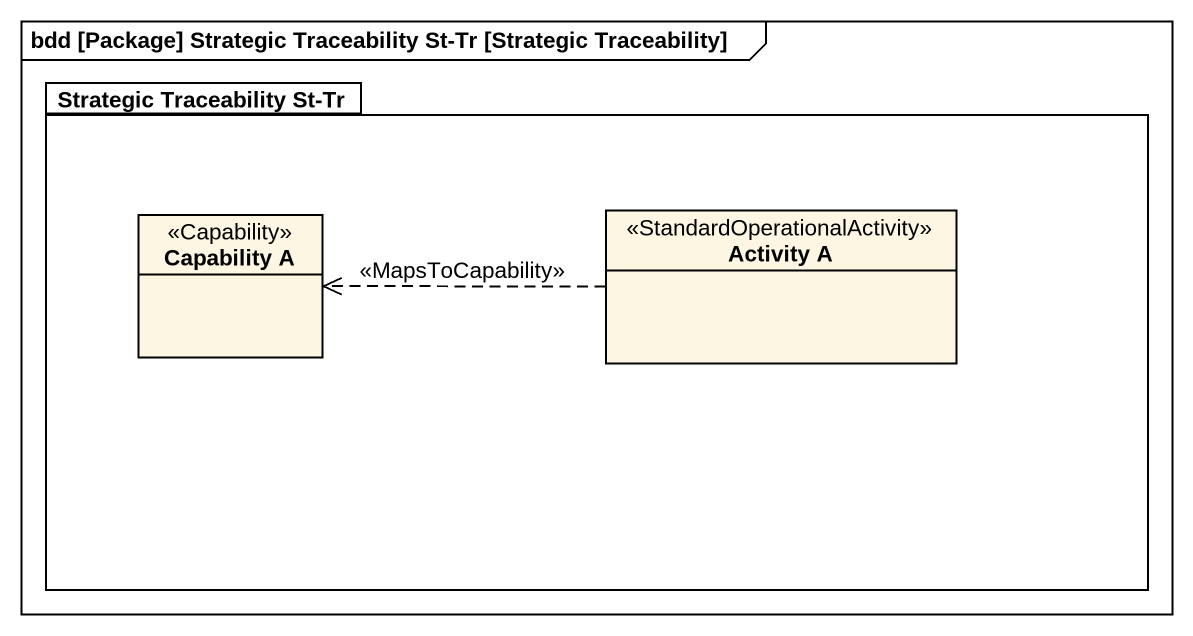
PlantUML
@startuml
mainframe bdd [Package] Strategic Traceability St-Tr [Strategic Traceability]
hide circle
hide empty members
package "Strategic Traceability St-Tr" as Strategic_Traceability_St_Tr {
  class "Capability A" as Capability_A <<Capability>>
  class "Activity A" as Activity_A <<StandardOperationalActivity>>
}
Activity_A .left.> Capability_A : <<MapsToCapability>>
@enduml
